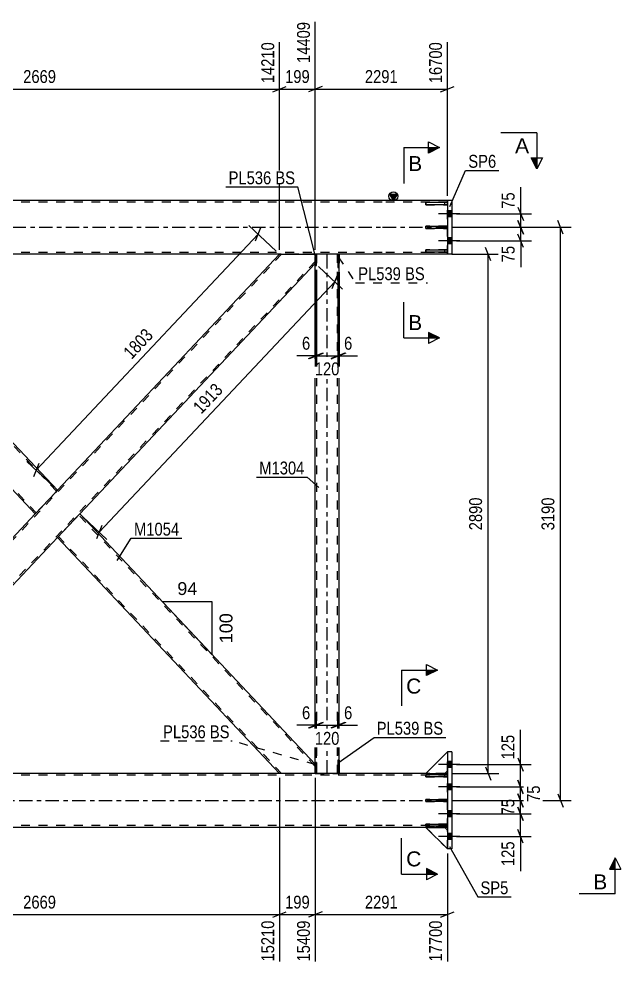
# Model space of a CAD drawing. Header units: millimetres. Extents: x 0 to 1189, y 0 to 841.
# Drawn here: x 626.2 to 760, y 441.2 to 655.5 of the extents above; entities that cross this region are included whole.
import ezdxf

# ---------------------------------------------------------------- set-up
doc = ezdxf.new("R2010")
doc.units = ezdxf.units.MM
doc.linetypes.add('DXK_LINE_DOT2', pattern=[3.9198, 1.9599, -1.9599])
doc.linetypes.add('DXK_LINE_DOT3', pattern=[5.9187, 2.979, -0.9799, 0.9799, -0.9799])
doc.styles.add('Arial', font='ARIAL.TTF', dxfattribs={"height": 0.2})
doc.styles.add('Arial Narrow', font='ARIALN.TTF', dxfattribs={"height": 0.2})

# ---------------------------------------------------------------- blocks, each defined once
blk = doc.blocks.new('Part-761548908-4851 - 4653')
at = {"color": 7, "linetype": 'DXK_LINE_DOT2'}
for p, q in [((721.4, 609.42), (716.6, 609.42)), ((716.6, 609.42), (716.6, 608.94)), ((716.6, 608.94), (721.4, 608.94)), ((720.8, 608.94), (720.8, 609.42)), ((721.4, 608.94), (721.4, 609.42))]:
    blk.add_line(p, q, dxfattribs=at)
blk = doc.blocks.new('Part-761548908-4697 - 4653')
at = {"color": 7, "linetype": 'DXK_LINE_DOT2'}
for p, q in [((697.06, 487.58), (697.06, 490.55)), ((697.3, 490.55), (697.06, 490.55)), ((697.3, 487.58), (697.3, 490.55)), ((697.3, 487.58), (697.06, 487.58))]:
    blk.add_line(p, q, dxfattribs=at)
blk = doc.blocks.new('Part-761548908-4857 - 4653')
at = {"color": 2, "linetype": 'Continuous'}
for p, q in [((721.4, 614.68), (716.6, 614.68)), ((716.6, 614.2), (716.6, 614.68)), ((721.4, 614.2), (716.6, 614.2)), ((721.4, 614.68), (721.4, 614.2))]:
    blk.add_line(p, q, dxfattribs=at)
at = {"color": 7, "linetype": 'DXK_LINE_DOT2'}
blk.add_line((720.8, 614.2), (720.8, 614.68), dxfattribs=at)
blk = doc.blocks.new('Bolt-761548908-4810 - 4653')
at = {"linetype": 'Continuous'}
for points in [[(721.4, 612.84), (721.4, 611.52), (722.4, 611.52), (722.4, 612.84)], [(721.4, 612.84), (721.4, 611.52), (722.4, 611.52), (722.4, 612.84)], [(721.4, 606.84), (721.4, 605.52), (722.4, 605.52), (722.4, 606.84)], [(721.4, 606.84), (721.4, 605.52), (722.4, 605.52), (722.4, 606.84)]]:
    blk.add_hatch(color=1, dxfattribs=at).paths.add_polyline_path(points)
at = {"color": 1, "linetype": 'Continuous'}
for p, q in [((724.16, 612.18), (719.4, 612.18)), ((724.16, 612.18), (719.4, 612.18)), ((722.4, 612.84), (721.4, 612.84)), ((722.4, 612.84), (721.4, 612.84)), ((722.4, 611.52), (721.4, 611.52)), ((722.4, 611.52), (721.4, 611.52)), ((722.4, 606.84), (721.4, 606.84)), ((722.4, 606.84), (721.4, 606.84)), ((724.16, 606.18), (719.4, 606.18)), ((724.16, 606.18), (719.4, 606.18)), ((722.4, 605.52), (721.4, 605.52)), ((722.4, 605.52), (721.4, 605.52))]:
    blk.add_line(p, q, dxfattribs=at)
blk = doc.blocks.new('Part-761548908-4682 - 4653')
at = {"color": 7, "linetype": 'DXK_LINE_DOT2'}
for p, q in [((692.02, 487.58), (692.02, 490.04)), ((692.26, 490.04), (692.02, 490.04)), ((692.26, 487.58), (692.26, 490.04)), ((692.26, 487.58), (692.02, 487.58))]:
    blk.add_line(p, q, dxfattribs=at)
blk = doc.blocks.new('Part-761548908-4702 - 4653')
at = {"color": 2, "linetype": 'Continuous'}
for p, q in [((692.26, 490.04), (692.02, 490.04)), ((692.02, 490.04), (692.02, 487.58)), ((692.26, 490.04), (692.26, 487.58)), ((692.26, 487.58), (692.02, 487.58))]:
    blk.add_line(p, q, dxfattribs=at)
blk = doc.blocks.new('Part-761548908-4707 - 4653')
at = {"color": 2, "linetype": 'Continuous'}
for p, q in [((697.3, 490.55), (697.06, 490.55)), ((697.06, 490.55), (697.06, 487.58)), ((697.3, 490.55), (697.3, 487.58)), ((697.3, 487.58), (697.06, 487.58))]:
    blk.add_line(p, q, dxfattribs=at)
blk = doc.blocks.new('Part-761548908-4845 - 4653')
at = {"color": 7, "linetype": 'DXK_LINE_DOT2'}
for p, q in [((721.4, 604.16), (716.6, 604.16)), ((716.6, 604.16), (716.6, 603.68)), ((716.6, 603.68), (721.4, 603.68)), ((720.8, 603.68), (720.8, 604.16)), ((721.4, 603.68), (721.4, 604.16))]:
    blk.add_line(p, q, dxfattribs=at)
blk = doc.blocks.new('Part-761548908-4722 - 4653')
at = {"color": 7, "linetype": 'DXK_LINE_DOT2'}
for p, q in [((697.06, 603.18), (697.3, 603.18)), ((697.06, 603.18), (697.06, 600.2)), ((697.3, 603.18), (697.3, 600.2)), ((697.06, 600.2), (697.3, 600.2))]:
    blk.add_line(p, q, dxfattribs=at)
blk = doc.blocks.new('Part-761548908-4727 - 4653')
at = {"color": 7, "linetype": 'DXK_LINE_DOT2'}
for p, q in [((692.02, 603.18), (692.26, 603.18)), ((692.02, 603.18), (692.02, 600.71)), ((692.26, 603.18), (692.26, 600.71)), ((692.02, 600.71), (692.26, 600.71))]:
    blk.add_line(p, q, dxfattribs=at)
blk = doc.blocks.new('Part-761548908-4860 - 4653')
at = {"color": 2, "linetype": 'Continuous'}
for p, q in [((716.6, 609.42), (721.4, 609.42)), ((716.6, 608.94), (716.6, 609.42)), ((721.4, 608.94), (716.6, 608.94)), ((721.4, 609.42), (721.4, 608.94))]:
    blk.add_line(p, q, dxfattribs=at)
at = {"color": 7, "linetype": 'DXK_LINE_DOT2'}
blk.add_line((720.8, 608.94), (720.8, 609.42), dxfattribs=at)
blk = doc.blocks.new('Part-761548908-4732 - 4653')
at = {"color": 2, "linetype": 'Continuous'}
for p, q in [((697.3, 603.18), (697.06, 603.18)), ((697.06, 603.18), (697.06, 600.2)), ((697.3, 600.2), (697.3, 603.18)), ((697.06, 600.2), (697.3, 600.2))]:
    blk.add_line(p, q, dxfattribs=at)
blk = doc.blocks.new('Part-761548908-4737 - 4653')
at = {"color": 2, "linetype": 'Continuous'}
for p, q in [((692.26, 603.18), (692.02, 603.18)), ((692.02, 603.18), (692.02, 600.71)), ((692.26, 600.71), (692.26, 603.18)), ((692.02, 600.71), (692.26, 600.71))]:
    blk.add_line(p, q, dxfattribs=at)
blk = doc.blocks.new('Bolt-761548908-4811 - 4653')
at = {"linetype": 'Continuous'}
for points in [[(721.4, 490.24), (721.4, 488.92), (722.4, 488.92), (722.4, 490.24)], [(721.4, 490.24), (721.4, 488.92), (722.4, 488.92), (722.4, 490.24)], [(721.4, 490.24), (721.4, 488.92), (722.4, 488.92), (722.4, 490.24)], [(721.4, 485.24), (721.4, 483.92), (722.4, 483.92), (722.4, 485.24)], [(721.4, 485.24), (721.4, 483.92), (722.4, 483.92), (722.4, 485.24)], [(721.4, 479.24), (721.4, 477.92), (722.4, 477.92), (722.4, 479.24)], [(721.4, 479.24), (721.4, 477.92), (722.4, 477.92), (722.4, 479.24)], [(721.4, 474.24), (721.4, 472.92), (722.4, 472.92), (722.4, 474.24)], [(721.4, 474.24), (721.4, 472.92), (722.4, 472.92), (722.4, 474.24)], [(721.4, 474.24), (721.4, 472.92), (722.4, 472.92), (722.4, 474.24)]]:
    blk.add_hatch(color=1, dxfattribs=at).paths.add_polyline_path(points)
at = {"color": 1, "linetype": 'Continuous'}
for p, q in [((724.16, 489.58), (719.4, 489.58)), ((724.16, 489.58), (719.4, 489.58)), ((724.16, 489.58), (719.4, 489.58)), ((722.4, 490.24), (721.4, 490.24)), ((722.4, 490.24), (721.4, 490.24)), ((722.4, 490.24), (721.4, 490.24)), ((722.4, 488.92), (721.4, 488.92)), ((722.4, 488.92), (721.4, 488.92)), ((722.4, 488.92), (721.4, 488.92)), ((724.16, 484.58), (719.4, 484.58)), ((724.16, 484.58), (719.4, 484.58)), ((722.4, 485.24), (721.4, 485.24)), ((722.4, 485.24), (721.4, 485.24)), ((722.4, 483.92), (721.4, 483.92)), ((722.4, 483.92), (721.4, 483.92)), ((724.16, 478.58), (719.4, 478.58)), ((724.16, 478.58), (719.4, 478.58)), ((722.4, 479.24), (721.4, 479.24)), ((722.4, 479.24), (721.4, 479.24)), ((722.4, 477.92), (721.4, 477.92)), ((722.4, 477.92), (721.4, 477.92)), ((724.16, 473.58), (719.4, 473.58)), ((724.16, 473.58), (719.4, 473.58)), ((724.16, 473.58), (719.4, 473.58)), ((722.4, 474.24), (721.4, 474.24)), ((722.4, 474.24), (721.4, 474.24)), ((722.4, 474.24), (721.4, 474.24)), ((722.4, 472.92), (721.4, 472.92)), ((722.4, 472.92), (721.4, 472.92)), ((722.4, 472.92), (721.4, 472.92))]:
    blk.add_line(p, q, dxfattribs=at)
blk = doc.blocks.new('Part-761548908-4816 - 4653')
at = {"linetype": 'Continuous'}
blk.add_hatch(color=2, dxfattribs=at).paths.add_polyline_path([(709.4, 615.18), (708.6, 616.58), (710.2, 616.58)])
at = {"color": 2, "linetype": 'Continuous'}
for p, q in [((706.9, 615.18), (581.17, 615.18)), ((721.4, 615.18), (707, 615.18)), ((709.4, 615.18), (708.6, 616.58)), ((708.6, 616.58), (710.2, 616.58)), ((710.2, 616.58), (709.4, 615.18)), ((684.14, 603.18), (585.18, 603.18)), ((697.06, 603.18), (692.26, 603.18)), ((706.9, 603.18), (697.3, 603.18)), ((721.4, 603.18), (707, 603.18))]:
    blk.add_line(p, q, dxfattribs=at)
at = {"color": 7, "linetype": 'DXK_LINE_DOT2'}
for p, q in [((721.4, 603.18), (721.4, 615.18)), ((706.9, 614.78), (115.66, 614.78)), ((721.4, 614.78), (707, 614.78)), ((706.9, 603.58), (115.66, 603.58)), ((706.9, 603.18), (577.06, 603.18)), ((692.26, 603.18), (684.14, 603.18)), ((697.3, 603.18), (697.06, 603.18)), ((721.4, 603.58), (707, 603.58)), ((721.4, 603.18), (707, 603.18))]:
    blk.add_line(p, q, dxfattribs=at)
at = {"color": 7, "linetype": 'DXK_LINE_DOT3'}
for p, q in [((115.66, 609.18), (706.9, 609.18)), ((707, 609.18), (721.4, 609.18))]:
    blk.add_line(p, q, dxfattribs=at)
at = {"color": 2, "linetype": 'Continuous'}
blk.add_circle((709.4, 616.08), 1, dxfattribs=at)
blk = doc.blocks.new('Part-761548908-4821 - 4653')
at = {"color": 7, "linetype": 'DXK_LINE_DOT2'}
for p, q in [((706.9, 487.18), (75.66, 487.18)), ((706.9, 487.58), (88.16, 487.58)), ((692.26, 487.58), (684.14, 487.58)), ((697.3, 487.58), (697.06, 487.58)), ((721.4, 487.58), (707, 487.58)), ((721.4, 487.18), (707, 487.18)), ((720.8, 487.58), (716.6, 487.58)), ((721.4, 475.58), (721.4, 487.58)), ((706.9, 475.98), (75.66, 475.98)), ((721.4, 475.98), (707, 475.98)), ((720.8, 475.58), (716.6, 475.58))]:
    blk.add_line(p, q, dxfattribs=at)
at = {"color": 2, "linetype": 'Continuous'}
for p, q in [((684.14, 487.58), (585.18, 487.58)), ((697.06, 487.58), (692.26, 487.58)), ((706.9, 487.58), (697.3, 487.58)), ((716.6, 487.58), (707, 487.58)), ((721.4, 487.58), (720.8, 487.58)), ((706.9, 475.58), (80.46, 475.58)), ((716.6, 475.58), (707, 475.58)), ((721.4, 475.58), (720.8, 475.58))]:
    blk.add_line(p, q, dxfattribs=at)
at = {"color": 7, "linetype": 'DXK_LINE_DOT3'}
for p, q in [((75.66, 481.58), (706.9, 481.58)), ((707, 481.58), (721.4, 481.58))]:
    blk.add_line(p, q, dxfattribs=at)
blk = doc.blocks.new('Part-761548908-4848 - 4653')
at = {"color": 7, "linetype": 'DXK_LINE_DOT2'}
for p, q in [((721.4, 614.68), (716.6, 614.68)), ((716.6, 614.68), (716.6, 614.2)), ((716.6, 614.2), (721.4, 614.2)), ((720.8, 614.2), (720.8, 614.68)), ((721.4, 614.2), (721.4, 614.68))]:
    blk.add_line(p, q, dxfattribs=at)
blk = doc.blocks.new('Part-761548908-4854 - 4653')
at = {"color": 2, "linetype": 'Continuous'}
for p, q in [((716.6, 604.16), (721.4, 604.16)), ((716.6, 603.68), (716.6, 604.16)), ((721.4, 603.68), (716.6, 603.68)), ((721.4, 604.16), (721.4, 603.68))]:
    blk.add_line(p, q, dxfattribs=at)
at = {"color": 7, "linetype": 'DXK_LINE_DOT2'}
blk.add_line((720.8, 603.68), (720.8, 604.16), dxfattribs=at)
blk = doc.blocks.new('Part-761548908-4909 - 4653')
at = {"color": 2, "linetype": 'Continuous'}
for p, q in [((722.4, 615.18), (721.4, 615.18)), ((721.4, 615.18), (721.4, 603.18)), ((722.4, 615.18), (722.4, 603.18)), ((722.4, 603.18), (721.4, 603.18))]:
    blk.add_line(p, q, dxfattribs=at)
blk = doc.blocks.new('Part-761548908-4914 - 4653')
at = {"color": 2, "linetype": 'Continuous'}
for p, q in [((722.4, 492.38), (721.4, 492.38)), ((721.4, 492.38), (721.4, 470.78)), ((722.4, 492.38), (722.4, 470.78)), ((722.4, 470.78), (721.4, 470.78))]:
    blk.add_line(p, q, dxfattribs=at)
blk = doc.blocks.new('Part-761548908-4929 - 4653')
at = {"color": 2, "linetype": 'Continuous'}
for p, q in [((634.66, 540.12), (639.6, 545.38)), ((692.02, 489.64), (639.6, 545.38)), ((684.07, 487.58), (634.66, 540.12)), ((692.02, 487.58), (684.14, 487.58))]:
    blk.add_line(p, q, dxfattribs=at)
at = {"color": 7, "linetype": 'DXK_LINE_DOT2'}
for p, q in [((692.02, 489.17), (639.38, 545.14)), ((634.88, 540.35), (634.89, 540.37)), ((684.51, 487.58), (634.88, 540.35)), ((692.02, 487.58), (692.02, 489.64)), ((684.14, 487.58), (684.07, 487.58))]:
    blk.add_line(p, q, dxfattribs=at)
blk = doc.blocks.new('Part-761548908-5009 - 4653')
at = {"color": 7, "linetype": 'DXK_LINE_DOT2'}
for p, q in [((697.3, 603.18), (692.02, 603.18)), ((692.02, 600.71), (692.02, 603.18)), ((692.34, 487.58), (692.34, 603.18)), ((696.98, 487.58), (696.98, 603.18)), ((697.3, 600.2), (697.3, 603.18)), ((692.02, 487.58), (692.02, 490.04)), ((697.3, 487.58), (697.3, 490.55)), ((692.02, 487.58), (697.3, 487.58))]:
    blk.add_line(p, q, dxfattribs=at)
at = {"color": 7, "linetype": 'DXK_LINE_DOT3'}
blk.add_line((694.66, 487.58), (694.66, 603.18), dxfattribs=at)
at = {"color": 2, "linetype": 'Continuous'}
for p, q in [((692.02, 490.04), (692.02, 600.71)), ((697.3, 490.55), (697.3, 600.2))]:
    blk.add_line(p, q, dxfattribs=at)
blk = doc.blocks.new('Part-761548908-29494 - 4653')
at = {"color": 2, "linetype": 'Continuous'}
for p, q in [((716.6, 487.32), (721.4, 487.32)), ((716.6, 486.84), (716.6, 487.32)), ((721.4, 486.84), (716.6, 486.84)), ((721.4, 487.32), (721.4, 486.84))]:
    blk.add_line(p, q, dxfattribs=at)
at = {"color": 7, "linetype": 'DXK_LINE_DOT2'}
blk.add_line((720.8, 486.84), (720.8, 487.32), dxfattribs=at)
blk = doc.blocks.new('Part-761548908-5034 - 4653')
at = {"color": 7, "linetype": 'DXK_LINE_DOT2'}
for p, q in [((684.51, 603.18), (577.3, 489.17)), ((684.14, 603.18), (684.07, 603.18)), ((692.02, 603.18), (692.02, 601.11)), ((692.02, 601.58), (584.8, 487.58)), ((634.66, 550.63), (629.71, 545.38)), ((639.6, 545.38), (634.66, 540.12)), ((577.3, 487.58), (577.3, 489.64)), ((581.17, 487.58), (577.3, 487.58)), ((584.98, 487.58), (584.36, 487.58)), ((585.24, 487.58), (585.18, 487.58))]:
    blk.add_line(p, q, dxfattribs=at)
at = {"color": 2, "linetype": 'Continuous'}
for p, q in [((684.07, 603.18), (634.66, 550.63)), ((684.14, 603.18), (692.02, 603.18)), ((692.02, 601.11), (639.6, 545.38)), ((629.71, 545.38), (577.3, 489.64)), ((634.66, 540.12), (585.24, 487.58)), ((584.36, 487.58), (581.17, 487.58)), ((585.17, 487.58), (584.36, 487.58)), ((585.18, 487.58), (585.17, 487.58))]:
    blk.add_line(p, q, dxfattribs=at)
blk = doc.blocks.new('Part-761548908-5039 - 4653')
at = {"color": 2, "linetype": 'Continuous'}
for p, q in [((577.3, 602.05), (577.3, 603.18)), ((577.3, 603.18), (585.18, 603.18)), ((634.66, 550.63), (585.24, 603.18)), ((577.3, 601.11), (629.71, 545.38)), ((634.22, 550.16), (629.71, 545.38)), ((634.22, 550.16), (634.66, 550.63))]:
    blk.add_line(p, q, dxfattribs=at)
at = {"color": 7, "linetype": 'DXK_LINE_DOT2'}
for p, q in [((585.24, 603.18), (584.36, 603.18)), ((634.44, 550.4), (584.8, 603.18)), ((577.3, 602.05), (577.3, 601.11)), ((577.3, 601.11), (577.3, 601.69)), ((629.93, 545.61), (577.3, 601.58)), ((634.62, 550.59), (634.22, 550.16)), ((629.93, 545.61), (629.95, 545.63))]:
    blk.add_line(p, q, dxfattribs=at)
blk = doc.blocks.new('Part-761548908-29493 - 4653')
at = {"color": 2, "linetype": 'Continuous'}
for p, q in [((716.6, 481.82), (721.4, 481.82)), ((716.6, 481.34), (716.6, 481.82)), ((721.4, 481.34), (716.6, 481.34)), ((721.4, 481.82), (721.4, 481.34))]:
    blk.add_line(p, q, dxfattribs=at)
at = {"color": 7, "linetype": 'DXK_LINE_DOT2'}
blk.add_line((720.8, 481.34), (720.8, 481.82), dxfattribs=at)
blk = doc.blocks.new('Part-761548908-29495 - 4653')
at = {"color": 2, "linetype": 'Continuous'}
for p, q in [((716.6, 476.32), (721.4, 476.32)), ((716.6, 475.84), (716.6, 476.32)), ((721.4, 475.84), (716.6, 475.84)), ((721.4, 476.32), (721.4, 475.84))]:
    blk.add_line(p, q, dxfattribs=at)
at = {"color": 7, "linetype": 'DXK_LINE_DOT2'}
blk.add_line((720.8, 475.84), (720.8, 476.32), dxfattribs=at)
blk = doc.blocks.new('Part-761548908-29496 - 4653')
at = {"color": 7, "linetype": 'DXK_LINE_DOT2'}
for p, q in [((721.4, 481.82), (716.6, 481.82)), ((716.6, 481.82), (716.6, 481.34)), ((716.6, 481.34), (721.4, 481.34)), ((720.8, 481.34), (720.8, 481.82)), ((721.4, 481.34), (721.4, 481.82))]:
    blk.add_line(p, q, dxfattribs=at)
blk = doc.blocks.new('Part-761548908-29497 - 4653')
at = {"color": 7, "linetype": 'DXK_LINE_DOT2'}
for p, q in [((721.4, 487.32), (716.6, 487.32)), ((716.6, 487.32), (716.6, 486.84)), ((716.6, 486.84), (721.4, 486.84)), ((720.8, 486.84), (720.8, 487.32)), ((721.4, 486.84), (721.4, 487.32))]:
    blk.add_line(p, q, dxfattribs=at)
blk = doc.blocks.new('Part-761548908-29498 - 4653')
at = {"color": 7, "linetype": 'DXK_LINE_DOT2'}
for p, q in [((721.4, 476.32), (716.6, 476.32)), ((716.6, 476.32), (716.6, 475.84)), ((716.6, 475.84), (721.4, 475.84)), ((720.8, 475.84), (720.8, 476.32)), ((721.4, 475.84), (721.4, 476.32))]:
    blk.add_line(p, q, dxfattribs=at)
blk = doc.blocks.new('Part-761548908-29499 - 4653')
at = {"color": 7, "linetype": 'DXK_LINE_DOT2'}
for p, q in [((716.6, 475.58), (720.8, 475.58)), ((721.4, 470.78), (716.6, 475.58)), ((720.8, 475.58), (721.4, 474.98)), ((721.4, 474.98), (721.4, 470.78))]:
    blk.add_line(p, q, dxfattribs=at)
blk = doc.blocks.new('Part-761548908-29500 - 4653')
at = {"color": 2, "linetype": 'Continuous'}
for p, q in [((716.6, 475.58), (720.8, 475.58)), ((721.4, 470.78), (716.6, 475.58)), ((720.8, 475.58), (721.4, 474.98))]:
    blk.add_line(p, q, dxfattribs=at)
at = {"color": 7, "linetype": 'DXK_LINE_DOT2'}
blk.add_line((721.4, 470.78), (721.4, 474.98), dxfattribs=at)
blk = doc.blocks.new('Part-761548908-29501 - 4653')
at = {"color": 7, "linetype": 'DXK_LINE_DOT2'}
for p, q in [((721.4, 492.38), (716.6, 487.58)), ((721.4, 488.18), (721.4, 492.38)), ((716.6, 487.58), (720.8, 487.58)), ((720.8, 487.58), (721.4, 488.18))]:
    blk.add_line(p, q, dxfattribs=at)
blk = doc.blocks.new('Part-761548908-29502 - 4653')
at = {"color": 2, "linetype": 'Continuous'}
for p, q in [((721.4, 492.38), (716.6, 487.58)), ((716.6, 487.58), (720.8, 487.58)), ((720.8, 487.58), (721.4, 488.18))]:
    blk.add_line(p, q, dxfattribs=at)
at = {"color": 7, "linetype": 'DXK_LINE_DOT2'}
blk.add_line((721.4, 488.18), (721.4, 492.38), dxfattribs=at)
blk = doc.blocks.new('StraightDimension-761548908-16581 - 4653')
at = {"color": 7, "linetype": 'Continuous'}
for p, q in [((737.05, 483.08), (738.25, 480.08)), ((722.4, 481.58), (740.05, 481.58)), ((738.25, 477.08), (737.05, 480.08)), ((737.65, 478.58), (737.65, 481.58)), ((723.4, 478.58), (740.05, 478.58))]:
    blk.add_line(p, q, dxfattribs=at)
at = {"color": 0}
blk.add_wipeout([(736.9, 482.5), (732.7, 482.5), (732.7, 477.65), (736.9, 477.65)], dxfattribs=at)
at = {"color": 3, "style": 'Arial Narrow'}
blk.add_text('75', height=2.863, rotation=90.0002, dxfattribs=at).set_placement((736.3, 478.25))
blk = doc.blocks.new('StraightDimension-761548908-22950 - 4653')
at = {"color": 7, "linetype": 'Continuous'}
for p, q in [((692.02, 491.04), (692.02, 501.17)), ((692.26, 491.04), (692.26, 501.17)), ((690.52, 497.72), (693.52, 498.92)), ((693.76, 498.92), (690.76, 497.72)), ((692.02, 498.32), (692.26, 498.32))]:
    blk.add_line(p, q, dxfattribs=at)
at = {"color": 0}
blk.add_wipeout([(691.49, 499.07), (691.49, 503.27), (688.46, 503.27), (688.46, 499.07)], dxfattribs=at)
at = {"color": 7, "linetype": 'Continuous'}
blk.add_line((692.02, 498.32), (687.94, 498.32), dxfattribs=at)
blk.add_line((692.02, 498.32), (687.94, 498.32), dxfattribs=at)
at = {"color": 3, "style": 'Arial Narrow'}
blk.add_text('6', height=2.86, dxfattribs=at).set_placement((689.06, 499.67))
blk = doc.blocks.new('StraightDimension-761548908-16979 - 4653')
at = {"color": 7, "linetype": 'Continuous'}
for p, q in [((731.06, 601.68), (729.86, 604.68)), ((722.4, 603.18), (732.86, 603.18)), ((730.46, 487.58), (730.46, 603.18)), ((729.86, 489.08), (731.06, 486.08)), ((722.4, 487.58), (732.86, 487.58))]:
    blk.add_line(p, q, dxfattribs=at)
at = {"color": 0}
blk.add_wipeout([(729.71, 549.63), (725.51, 549.63), (725.51, 541.12), (729.71, 541.12)], dxfattribs=at)
at = {"color": 3, "style": 'Arial Narrow'}
blk.add_text('2890', height=2.863, rotation=90.0002, dxfattribs=at).set_placement((729.11, 541.72))
blk = doc.blocks.new('StraightDimension-761548908-16582 - 4653')
at = {"color": 7, "linetype": 'Continuous'}
for p, q in [((737.05, 480.08), (738.25, 477.08)), ((723.4, 478.58), (740.05, 478.58)), ((737.65, 473.58), (737.65, 478.58)), ((723.4, 473.58), (740.05, 473.58)), ((738.25, 472.08), (737.05, 475.08))]:
    blk.add_line(p, q, dxfattribs=at)
at = {"color": 0}
blk.add_wipeout([(736.9, 473.05), (732.7, 473.05), (732.7, 466.37), (736.9, 466.37)], dxfattribs=at)
at = {"color": 7, "linetype": 'Continuous'}
blk.add_line((737.65, 473.58), (737.65, 465.84), dxfattribs=at)
blk.add_line((737.65, 473.58), (737.65, 465.84), dxfattribs=at)
at = {"color": 3, "style": 'Arial Narrow'}
blk.add_text('125', height=2.863, rotation=90.0002, dxfattribs=at).set_placement((736.3, 466.97))
blk = doc.blocks.new('StraightDimension-761548908-5599 - 4653')
at = {"color": 7, "linetype": 'Continuous'}
for p, q in [((692.75, 600.43), (698.09, 595.4)), ((695.75, 595.54), (696.93, 598.55)), ((643.92, 541.31), (696.34, 597.05)), ((640.33, 544.69), (645.67, 539.66)), ((644.51, 542.81), (643.33, 539.81))]:
    blk.add_line(p, q, dxfattribs=at)
at = {"color": 0}
blk.add_wipeout([(672.5, 572.79), (669.44, 575.67), (663.61, 569.47), (666.67, 566.59)], dxfattribs=at)
at = {"color": 3, "style": 'Arial Narrow'}
blk.add_text('1913', height=2.863, rotation=46.7591, dxfattribs=at).set_placement((666.64, 567.44))
blk = doc.blocks.new('StraightDimension-761548908-22599 - 4653')
at = {"color": 7, "linetype": 'Continuous'}
for p, q in [((692.02, 486.58), (692.02, 445.71)), ((721.4, 469.78), (721.4, 445.71)), ((693.52, 456.76), (690.52, 455.56)), ((719.9, 455.56), (722.9, 456.76)), ((692.02, 456.16), (721.4, 456.16))]:
    blk.add_line(p, q, dxfattribs=at)
at = {"color": 0}
blk.add_wipeout([(710.96, 456.91), (710.96, 461.11), (702.45, 461.11), (702.45, 456.91)], dxfattribs=at)
at = {"color": 0, "linetype": 'Continuous'}
blk.add_wipeout([(720.8, 455.46), (716.6, 455.46), (716.6, 445.11), (720.8, 445.11)], dxfattribs=at)
at = {"color": 3, "style": 'Arial Narrow'}
blk.add_text('2291', height=2.863, dxfattribs=at).set_placement((703.05, 457.51))
at = {"color": 3, "linetype": 'Continuous', "style": 'Arial Narrow'}
blk.add_text('17700', height=2.863, rotation=90.0002, dxfattribs=at).set_placement((720.2, 445.71))
blk = doc.blocks.new('AngleDimension-761548908-5548 - 4653')
at = {"color": 7, "linetype": 'Continuous'}
for p, q in [((663.68, 519.77), (658, 525.81)), ((669.09, 525.81), (658, 525.81)), ((669.09, 514.01), (658, 525.81)), ((669.09, 514.01), (669.09, 525.81))]:
    blk.add_line(p, q, dxfattribs=at)
at = {"color": 0}
for points in [[(666.37, 526.71), (666.37, 530.91), (660.72, 530.91), (660.72, 526.71)], [(674.19, 523.85), (669.99, 523.85), (669.99, 515.98), (674.19, 515.98)]]:
    blk.add_wipeout(points, dxfattribs=at)
at = {"color": 3, "style": 'Arial'}
blk.add_text('94', height=2.865, dxfattribs=at).set_placement((661.32, 527.31))
blk.add_text('100', height=2.865, rotation=90.0002, dxfattribs=at).set_placement((673.59, 516.58))
blk = doc.blocks.new('StraightDimension-761548908-5578 - 4653')
at = {"color": 7, "linetype": 'Continuous'}
for p, q in [((683.34, 603.86), (677.25, 609.59)), ((678.73, 606.14), (679.91, 609.14)), ((629.91, 555.1), (679.32, 607.64)), ((633.93, 551.32), (627.83, 557.05)), ((630.5, 556.6), (629.32, 553.59))]:
    blk.add_line(p, q, dxfattribs=at)
at = {"color": 0}
blk.add_wipeout([(656.99, 584.98), (653.93, 587.86), (648.09, 581.66), (651.15, 578.78)], dxfattribs=at)
at = {"color": 3, "style": 'Arial Narrow'}
blk.add_text('1803', height=2.863, rotation=46.7591, dxfattribs=at).set_placement((651.13, 579.63))
blk = doc.blocks.new('StraightDimension-761548908-5730 - 4653')
at = {"color": 7, "linetype": 'Continuous'}
for p, q in [((723.4, 609.18), (748.95, 609.18)), ((747.15, 607.68), (745.95, 610.68)), ((746.55, 481.58), (746.55, 609.18)), ((745.95, 483.08), (747.15, 480.08)), ((723.4, 481.58), (748.95, 481.58))]:
    blk.add_line(p, q, dxfattribs=at)
at = {"color": 0}
blk.add_wipeout([(745.8, 549.63), (741.6, 549.63), (741.6, 541.12), (745.8, 541.12)], dxfattribs=at)
at = {"color": 3, "style": 'Arial Narrow'}
blk.add_text('3190', height=2.863, rotation=90.0002, dxfattribs=at).set_placement((745.2, 541.72))
blk = doc.blocks.new('StraightDimension-761548908-16552 - 4653')
at = {"color": 7, "linetype": 'Continuous'}
for p, q in [((737.11, 613.68), (738.31, 610.68)), ((723.4, 612.18), (740.11, 612.18)), ((737.71, 609.18), (737.71, 612.18)), ((722.4, 609.18), (740.11, 609.18)), ((738.31, 607.68), (737.11, 610.68))]:
    blk.add_line(p, q, dxfattribs=at)
at = {"color": 0}
blk.add_wipeout([(736.96, 617.56), (732.76, 617.56), (732.76, 612.7), (736.96, 612.7)], dxfattribs=at)
at = {"color": 7, "linetype": 'Continuous'}
blk.add_line((737.71, 612.18), (737.71, 618.08), dxfattribs=at)
blk.add_line((737.71, 612.18), (737.71, 618.08), dxfattribs=at)
at = {"color": 3, "style": 'Arial Narrow'}
blk.add_text('75', height=2.863, rotation=90.0002, dxfattribs=at).set_placement((736.36, 613.3))
blk = doc.blocks.new('StraightDimension-761548908-16553 - 4653')
at = {"color": 7, "linetype": 'Continuous'}
for p, q in [((722.4, 609.18), (740.11, 609.18)), ((737.11, 610.68), (738.31, 607.68)), ((737.71, 606.18), (737.71, 609.18)), ((738.31, 604.68), (737.11, 607.68)), ((723.4, 606.18), (740.11, 606.18))]:
    blk.add_line(p, q, dxfattribs=at)
at = {"color": 0}
blk.add_wipeout([(736.96, 605.65), (732.76, 605.65), (732.76, 600.79), (736.96, 600.79)], dxfattribs=at)
at = {"color": 7, "linetype": 'Continuous'}
blk.add_line((737.71, 606.18), (737.71, 600.27), dxfattribs=at)
blk.add_line((737.71, 606.18), (737.71, 600.27), dxfattribs=at)
at = {"color": 3, "style": 'Arial Narrow'}
blk.add_text('75', height=2.863, rotation=90.0002, dxfattribs=at).set_placement((736.36, 601.39))
blk = doc.blocks.new('StraightDimension-761548908-16579 - 4653')
at = {"color": 7, "linetype": 'Continuous'}
for p, q in [((737.05, 491.08), (738.25, 488.08)), ((723.4, 489.58), (740.05, 489.58)), ((737.65, 484.58), (737.65, 489.58)), ((723.4, 484.58), (740.05, 484.58)), ((738.25, 483.08), (737.05, 486.08))]:
    blk.add_line(p, q, dxfattribs=at)
at = {"color": 0}
blk.add_wipeout([(736.9, 496.79), (732.7, 496.79), (732.7, 490.1), (736.9, 490.1)], dxfattribs=at)
at = {"color": 7, "linetype": 'Continuous'}
blk.add_line((737.65, 489.58), (737.65, 497.31), dxfattribs=at)
blk.add_line((737.65, 489.58), (737.65, 497.31), dxfattribs=at)
at = {"color": 3, "style": 'Arial Narrow'}
blk.add_text('125', height=2.863, rotation=90.0002, dxfattribs=at).set_placement((736.3, 490.7))
blk = doc.blocks.new('StraightDimension-761548908-16580 - 4653')
at = {"color": 7, "linetype": 'Continuous'}
for p, q in [((723.4, 484.58), (740.5, 484.58)), ((737.05, 486.08), (738.25, 483.08)), ((737.65, 481.58), (737.65, 484.58)), ((738.25, 480.08), (737.05, 483.08)), ((722.4, 481.58), (740.5, 481.58))]:
    blk.add_line(p, q, dxfattribs=at)
at = {"color": 0}
blk.add_wipeout([(742.6, 485.5), (738.4, 485.5), (738.4, 480.65), (742.6, 480.65)], dxfattribs=at)
at = {"color": 3, "style": 'Arial Narrow'}
blk.add_text('75', height=2.863, rotation=90.0002, dxfattribs=at).set_placement((742, 481.25))
blk = doc.blocks.new('StraightDimension-761548908-22999 - 4653')
at = {"color": 7, "linetype": 'Continuous'}
for p, q in [((692.26, 599.71), (692.26, 577.73)), ((697.06, 599.2), (697.06, 577.73)), ((690.76, 579.98), (693.76, 581.18)), ((698.56, 581.18), (695.56, 579.98)), ((692.26, 580.58), (697.06, 580.58))]:
    blk.add_line(p, q, dxfattribs=at)
at = {"color": 0}
blk.add_wipeout([(698, 575.63), (698, 579.83), (691.31, 579.83), (691.31, 575.63)], dxfattribs=at)
at = {"color": 3, "style": 'Arial Narrow'}
blk.add_text('120', height=2.863, dxfattribs=at).set_placement((691.91, 576.23))
blk = doc.blocks.new('StraightDimension-761548908-22600 - 4653')
at = {"color": 7, "linetype": 'Continuous'}
for p, q in [((684.07, 486.58), (684.07, 445.71)), ((692.02, 486.58), (692.02, 445.71)), ((682.57, 455.56), (685.57, 456.76)), ((693.52, 456.76), (690.52, 455.56)), ((684.07, 456.16), (692.02, 456.16))]:
    blk.add_line(p, q, dxfattribs=at)
at = {"color": 0}
blk.add_wipeout([(691.39, 456.91), (691.39, 461.11), (684.7, 461.11), (684.7, 456.91)], dxfattribs=at)
at = {"color": 0, "linetype": 'Continuous'}
blk.add_wipeout([(691.42, 455.46), (687.22, 455.46), (687.22, 445.11), (691.42, 445.11)], dxfattribs=at)
at = {"color": 3, "style": 'Arial Narrow'}
blk.add_text('199', height=2.863, dxfattribs=at).set_placement((685.3, 457.51))
at = {"color": 3, "linetype": 'Continuous', "style": 'Arial Narrow'}
blk.add_text('15409', height=2.863, rotation=90.0002, dxfattribs=at).set_placement((690.82, 445.71))
blk = doc.blocks.new('StraightDimension-761548908-22601 - 4653')
at = {"color": 7, "linetype": 'Continuous'}
for p, q in [((577.3, 488.64), (577.3, 441.21)), ((684.07, 486.58), (684.07, 445.71)), ((578.8, 456.76), (575.8, 455.56)), ((682.57, 455.56), (685.57, 456.76)), ((577.3, 456.16), (684.07, 456.16))]:
    blk.add_line(p, q, dxfattribs=at)
at = {"color": 0}
blk.add_wipeout([(634.94, 456.91), (634.94, 461.11), (626.43, 461.11), (626.43, 456.91)], dxfattribs=at)
at = {"color": 0, "linetype": 'Continuous'}
blk.add_wipeout([(683.47, 455.46), (679.27, 455.46), (679.27, 445.11), (683.47, 445.11)], dxfattribs=at)
at = {"color": 3, "style": 'Arial Narrow'}
blk.add_text('2669', height=2.863, dxfattribs=at).set_placement((627.03, 457.51))
at = {"color": 3, "linetype": 'Continuous', "style": 'Arial Narrow'}
blk.add_text('15210', height=2.863, rotation=90.0002, dxfattribs=at).set_placement((682.87, 445.71))
blk = doc.blocks.new('StraightDimension-761548908-22948 - 4653')
at = {"color": 7, "linetype": 'Continuous'}
for p, q in [((697.06, 491.55), (697.06, 501.17)), ((697.3, 491.55), (697.3, 501.17)), ((695.56, 497.72), (698.56, 498.92)), ((698.8, 498.92), (695.8, 497.72)), ((697.06, 498.32), (697.3, 498.32))]:
    blk.add_line(p, q, dxfattribs=at)
at = {"color": 0}
blk.add_wipeout([(700.85, 499.07), (700.85, 503.27), (697.82, 503.27), (697.82, 499.07)], dxfattribs=at)
at = {"color": 7, "linetype": 'Continuous'}
blk.add_line((697.3, 498.32), (701.37, 498.32), dxfattribs=at)
blk.add_line((697.3, 498.32), (701.37, 498.32), dxfattribs=at)
at = {"color": 3, "style": 'Arial Narrow'}
blk.add_text('6', height=2.86, dxfattribs=at).set_placement((698.42, 499.67))
blk = doc.blocks.new('StraightDimension-761548908-22949 - 4653')
at = {"color": 7, "linetype": 'Continuous'}
for p, q in [((692.26, 491.04), (692.26, 500.72)), ((697.06, 491.55), (697.06, 500.72)), ((690.76, 497.72), (693.76, 498.92)), ((692.26, 498.32), (697.06, 498.32)), ((698.56, 498.92), (695.56, 497.72))]:
    blk.add_line(p, q, dxfattribs=at)
at = {"color": 0}
blk.add_wipeout([(698, 493.37), (698, 497.57), (691.31, 497.57), (691.31, 493.37)], dxfattribs=at)
at = {"color": 3, "style": 'Arial Narrow'}
blk.add_text('120', height=2.863, dxfattribs=at).set_placement((691.91, 493.97))
blk = doc.blocks.new('StraightDimension-761548908-22998 - 4653')
at = {"color": 7, "linetype": 'Continuous'}
for p, q in [((697.06, 599.2), (697.06, 578.18)), ((697.3, 599.2), (697.3, 578.18)), ((695.56, 579.98), (698.56, 581.18)), ((698.8, 581.18), (695.8, 579.98)), ((697.06, 580.58), (697.3, 580.58))]:
    blk.add_line(p, q, dxfattribs=at)
at = {"color": 0}
blk.add_wipeout([(700.85, 581.33), (700.85, 585.53), (697.82, 585.53), (697.82, 581.33)], dxfattribs=at)
at = {"color": 7, "linetype": 'Continuous'}
blk.add_line((697.3, 580.58), (701.37, 580.58), dxfattribs=at)
blk.add_line((697.3, 580.58), (701.37, 580.58), dxfattribs=at)
at = {"color": 3, "style": 'Arial Narrow'}
blk.add_text('6', height=2.86, dxfattribs=at).set_placement((698.42, 581.93))
blk = doc.blocks.new('StraightDimension-761548908-23000 - 4653')
at = {"color": 7, "linetype": 'Continuous'}
for p, q in [((692.02, 599.71), (692.02, 578.18)), ((692.26, 599.71), (692.26, 578.18)), ((690.52, 579.98), (693.52, 581.18)), ((693.76, 581.18), (690.76, 579.98)), ((692.02, 580.58), (692.26, 580.58))]:
    blk.add_line(p, q, dxfattribs=at)
at = {"color": 0}
blk.add_wipeout([(691.49, 581.33), (691.49, 585.53), (688.46, 585.53), (688.46, 581.33)], dxfattribs=at)
at = {"color": 7, "linetype": 'Continuous'}
blk.add_line((692.02, 580.58), (687.94, 580.58), dxfattribs=at)
blk.add_line((692.02, 580.58), (687.94, 580.58), dxfattribs=at)
at = {"color": 3, "style": 'Arial Narrow'}
blk.add_text('6', height=2.86, dxfattribs=at).set_placement((689.06, 581.93))
blk = doc.blocks.new('StraightDimension-761548908-27734 - 4653')
at = {"color": 7, "linetype": 'Continuous'}
for p, q in [((692.02, 604.18), (692.02, 654.9)), ((721.4, 616.18), (721.4, 650.4)), ((693.52, 640.56), (690.52, 639.36)), ((692.02, 639.96), (721.4, 639.96)), ((719.9, 639.36), (722.9, 640.56))]:
    blk.add_line(p, q, dxfattribs=at)
at = {"color": 0, "linetype": 'Continuous'}
blk.add_wipeout([(720.8, 651), (716.6, 651), (716.6, 640.66), (720.8, 640.66)], dxfattribs=at)
at = {"color": 0}
blk.add_wipeout([(710.96, 640.71), (710.96, 644.91), (702.45, 644.91), (702.45, 640.71)], dxfattribs=at)
at = {"color": 3, "linetype": 'Continuous', "style": 'Arial Narrow'}
blk.add_text('16700', height=2.863, rotation=90.0002, dxfattribs=at).set_placement((720.2, 641.26))
at = {"color": 3, "style": 'Arial Narrow'}
blk.add_text('2291', height=2.863, dxfattribs=at).set_placement((703.05, 641.31))
blk = doc.blocks.new('StraightDimension-761548908-27735 - 4653')
at = {"color": 7, "linetype": 'Continuous'}
for p, q in [((692.02, 604.18), (692.02, 654.9)), ((684.07, 604.18), (684.07, 650.4)), ((682.57, 639.36), (685.57, 640.56)), ((684.07, 639.96), (692.02, 639.96)), ((693.52, 640.56), (690.52, 639.36))]:
    blk.add_line(p, q, dxfattribs=at)
at = {"color": 0}
blk.add_wipeout([(691.39, 640.71), (691.39, 644.91), (684.7, 644.91), (684.7, 640.71)], dxfattribs=at)
at = {"color": 0, "linetype": 'Continuous'}
blk.add_wipeout([(691.42, 655.5), (687.22, 655.5), (687.22, 645.16), (691.42, 645.16)], dxfattribs=at)
at = {"color": 3, "linetype": 'Continuous', "style": 'Arial Narrow'}
blk.add_text('14409', height=2.863, rotation=90.0002, dxfattribs=at).set_placement((690.82, 645.76))
at = {"color": 3, "style": 'Arial Narrow'}
blk.add_text('199', height=2.863, dxfattribs=at).set_placement((685.3, 641.31))
blk = doc.blocks.new('StraightDimension-761548908-27736 - 4653')
at = {"color": 7, "linetype": 'Continuous'}
for p, q in [((577.3, 604.18), (577.3, 650.4)), ((684.07, 604.18), (684.07, 650.4)), ((578.8, 640.56), (575.8, 639.36)), ((577.3, 639.96), (684.07, 639.96)), ((682.57, 639.36), (685.57, 640.56))]:
    blk.add_line(p, q, dxfattribs=at)
at = {"color": 0, "linetype": 'Continuous'}
blk.add_wipeout([(683.47, 651), (679.27, 651), (679.27, 640.66), (683.47, 640.66)], dxfattribs=at)
at = {"color": 0}
blk.add_wipeout([(634.94, 640.71), (634.94, 644.91), (626.43, 644.91), (626.43, 640.71)], dxfattribs=at)
at = {"color": 3, "linetype": 'Continuous', "style": 'Arial Narrow'}
blk.add_text('14210', height=2.863, rotation=90.0002, dxfattribs=at).set_placement((682.87, 641.26))
at = {"color": 3, "style": 'Arial Narrow'}
blk.add_text('2669', height=2.863, dxfattribs=at).set_placement((627.03, 641.31))
blk = doc.blocks.new('SectionMark-761548908-6180 - 4653')
at = {"linetype": 'Continuous'}
for points in [[(716.73, 509.37), (716.73, 510.62), (719.23, 510.62)], [(716.73, 465.15), (716.73, 466.4), (719.23, 465.15)]]:
    blk.add_hatch(color=6, dxfattribs=at).paths.add_polyline_path(points)
at = {"color": 6, "linetype": 'Continuous'}
for p, q in [((711.23, 510.62), (719.23, 510.62)), ((716.73, 509.37), (716.73, 511.87)), ((716.73, 511.87), (719.23, 510.62)), ((719.23, 510.62), (716.73, 509.37)), ((711.23, 465.15), (719.23, 465.15)), ((719.23, 465.15), (716.73, 466.4)), ((716.73, 466.4), (716.73, 463.9)), ((719.23, 465.15), (716.73, 463.9))]:
    blk.add_line(p, q, dxfattribs=at)
at = {"color": 0, "linetype": 'Continuous'}
for points in [[(715.6, 505.37), (715.6, 508.87), (712.23, 508.87), (712.23, 505.37)], [(715.6, 466.9), (715.6, 470.4), (712.23, 470.4), (712.23, 466.9)]]:
    blk.add_wipeout(points, dxfattribs=at)
at = {"color": 6, "linetype": 'Continuous'}
for p, q in [((711.23, 510.62), (711.23, 502.62)), ((711.23, 465.15), (711.23, 473.15))]:
    blk.add_line(p, q, dxfattribs=at)
at = {"color": 3, "linetype": 'Continuous', "style": 'Arial'}
for p in [(712.23, 505.37), (712.23, 466.9)]:
    blk.add_text('C', height=3.34, dxfattribs=at).set_placement(p)
blk = doc.blocks.new('Mark-761548908-4910 - 4653')
at = {"color": 0}
blk.add_wipeout([(734.97, 460.7), (734.97, 463.7), (728.76, 463.7), (728.76, 460.7)], dxfattribs=at)
blk.add_wipeout([(734.97, 460.7), (734.97, 463.7), (728.76, 463.7), (728.76, 460.7)], dxfattribs=at)
at = {"color": 30, "linetype": 'Continuous'}
for p, q in [((721.87, 471.29), (728.16, 460.1)), ((728.16, 460.1), (735.57, 460.1))]:
    blk.add_line(p, q, dxfattribs=at)
at = {"color": 3, "style": 'Arial Narrow'}
blk.add_text('SP5', height=2.863, dxfattribs=at).set_placement((728.76, 460.7))
blk = doc.blocks.new('SectionMark-761548908-6178 - 4653')
at = {"linetype": 'Continuous'}
for points in [[(717.18, 625.7), (717.18, 626.95), (719.68, 626.95)], [(717.18, 584.54), (717.18, 585.79), (719.68, 584.54)]]:
    blk.add_hatch(color=6, dxfattribs=at).paths.add_polyline_path(points)
at = {"color": 6, "linetype": 'Continuous'}
for p, q in [((717.18, 625.7), (717.18, 628.2)), ((717.18, 628.2), (719.68, 626.95)), ((711.68, 626.95), (719.68, 626.95)), ((719.68, 626.95), (717.18, 625.7)), ((719.68, 584.54), (717.18, 585.79)), ((717.18, 585.79), (717.18, 583.29)), ((711.68, 584.54), (719.68, 584.54)), ((719.68, 584.54), (717.18, 583.29))]:
    blk.add_line(p, q, dxfattribs=at)
at = {"color": 0, "linetype": 'Continuous'}
for points in [[(715.8, 621.7), (715.8, 625.2), (712.68, 625.2), (712.68, 621.7)], [(715.8, 586.29), (715.8, 589.79), (712.68, 589.79), (712.68, 586.29)]]:
    blk.add_wipeout(points, dxfattribs=at)
at = {"color": 6, "linetype": 'Continuous'}
for p, q in [((711.68, 626.95), (711.68, 618.95)), ((711.68, 584.54), (711.68, 592.54))]:
    blk.add_line(p, q, dxfattribs=at)
at = {"color": 3, "linetype": 'Continuous', "style": 'Arial'}
for p in [(712.68, 621.7), (712.68, 586.29)]:
    blk.add_text('B', height=3.34, dxfattribs=at).set_placement(p)
blk = doc.blocks.new('Mark-761548908-4905 - 4653')
at = {"color": 0}
blk.add_wipeout([(732.27, 622.44), (732.27, 625.44), (726.06, 625.44), (726.06, 622.44)], dxfattribs=at)
blk.add_wipeout([(732.27, 622.44), (732.27, 625.44), (726.06, 625.44), (726.06, 622.44)], dxfattribs=at)
at = {"color": 30, "linetype": 'Continuous'}
for p, q in [((721.97, 613.84), (725.46, 621.84)), ((725.46, 621.84), (732.87, 621.84))]:
    blk.add_line(p, q, dxfattribs=at)
at = {"color": 3, "style": 'Arial Narrow'}
blk.add_text('SP6', height=2.863, dxfattribs=at).set_placement((726.06, 622.44))
blk = doc.blocks.new('Mark-761548908-4925 - 4653')
at = {"color": 0}
blk.add_wipeout([(661.74, 540.55), (661.74, 543.55), (651.69, 543.55), (651.69, 540.55)], dxfattribs=at)
blk.add_wipeout([(661.74, 540.55), (661.74, 543.55), (651.69, 543.55), (651.69, 540.55)], dxfattribs=at)
at = {"color": 30, "linetype": 'Continuous'}
for p, q in [((647.97, 535), (651.09, 539.95)), ((651.09, 539.95), (662.34, 539.95))]:
    blk.add_line(p, q, dxfattribs=at)
at = {"color": 3, "style": 'Arial Narrow'}
blk.add_text('M1054', height=2.863, dxfattribs=at).set_placement((651.69, 540.55))
blk = doc.blocks.new('Mark-761548908-5005 - 4653')
at = {"color": 0}
blk.add_wipeout([(689.6, 554.16), (689.6, 557.16), (679.55, 557.16), (679.55, 554.16)], dxfattribs=at)
blk.add_wipeout([(689.6, 554.16), (689.6, 557.16), (679.55, 557.16), (679.55, 554.16)], dxfattribs=at)
at = {"color": 30, "linetype": 'Continuous'}
for p in [(678.95, 553.56), (692.83, 551.26)]:
    blk.add_line(p, (690.2, 553.56), dxfattribs=at)
at = {"color": 3, "style": 'Arial Narrow'}
blk.add_text('M1304', height=2.863, dxfattribs=at).set_placement((679.55, 554.16))
blk = doc.blocks.new('SectionMark-761548908-6152 - 4653')
at = {"color": 6, "linetype": 'Continuous'}
for p, q in [((758.72, 460.78), (758.72, 468.78)), ((758.72, 468.78), (759.97, 466.28))]:
    blk.add_line(p, q, dxfattribs=at)
at = {"color": 0, "linetype": 'Continuous'}
blk.add_wipeout([(756.97, 461.78), (756.97, 465.28), (753.86, 465.28), (753.86, 461.78)], dxfattribs=at)
at = {"linetype": 'Continuous'}
blk.add_hatch(color=6, dxfattribs=at).paths.add_polyline_path([(758.72, 466.28), (757.47, 466.28), (758.72, 468.78)])
at = {"color": 6, "linetype": 'Continuous'}
for p, q in [((758.72, 468.78), (757.47, 466.28)), ((757.47, 466.28), (759.97, 466.28)), ((758.72, 460.78), (750.72, 460.78))]:
    blk.add_line(p, q, dxfattribs=at)
at = {"color": 3, "linetype": 'Continuous', "style": 'Arial'}
blk.add_text('B', height=3.34, dxfattribs=at).set_placement((753.86, 461.78))
blk = doc.blocks.new('SectionMark-761548908-6154 - 4653')
at = {"color": 6, "linetype": 'Continuous'}
for p in [(741.32, 630.18), (742.57, 624.68)]:
    blk.add_line(p, (741.32, 622.18), dxfattribs=at)
at = {"color": 0, "linetype": 'Continuous'}
blk.add_wipeout([(739.57, 625.68), (739.57, 629.18), (736.46, 629.18), (736.46, 625.68)], dxfattribs=at)
at = {"linetype": 'Continuous'}
blk.add_hatch(color=6, dxfattribs=at).paths.add_polyline_path([(740.07, 624.68), (741.32, 624.68), (741.32, 622.18)])
at = {"color": 6, "linetype": 'Continuous'}
for p, q in [((741.32, 630.18), (733.32, 630.18)), ((740.07, 624.68), (742.57, 624.68)), ((741.32, 622.18), (740.07, 624.68))]:
    blk.add_line(p, q, dxfattribs=at)
at = {"color": 3, "linetype": 'Continuous', "style": 'Arial'}
blk.add_text('A', height=3.34, dxfattribs=at).set_placement((736.46, 625.68))
blk = doc.blocks.new('MarkSet-761548908-33599 - 4653')
at = {"color": 0}
blk.add_wipeout([(682.23, 618.76), (682.23, 621.76), (672.73, 621.76), (672.73, 618.76)], dxfattribs=at)
blk.add_wipeout([(682.23, 618.76), (682.23, 621.76), (672.73, 621.76), (672.73, 618.76)], dxfattribs=at)
blk.add_wipeout([(687.52, 618.76), (687.52, 621.76), (683.13, 621.76), (683.13, 618.76)], dxfattribs=at)
blk.add_wipeout([(687.52, 618.76), (687.52, 621.76), (683.13, 621.76), (683.13, 618.76)], dxfattribs=at)
at = {"color": 30, "linetype": 'Continuous'}
for p in [(672.13, 618.16), (692.08, 602.67)]:
    blk.add_line(p, (688.12, 618.16), dxfattribs=at)
at = {"color": 3, "style": 'Arial Narrow'}
for s, p in [('PL536', (672.73, 618.76)), ('BS', (683.13, 618.76))]:
    blk.add_text(s, height=2.863, dxfattribs=at).set_placement(p)
blk = doc.blocks.new('MarkSet-761548908-33605 - 4653')
at = {"color": 0}
blk.add_wipeout([(711.08, 597.41), (711.08, 600.41), (701.57, 600.41), (701.57, 597.41)], dxfattribs=at)
blk.add_wipeout([(711.08, 597.41), (711.08, 600.41), (701.57, 600.41), (701.57, 597.41)], dxfattribs=at)
at = {"color": 30, "linetype": 'DXK_LINE_DOT2'}
blk.add_line((697.12, 602.57), (700.97, 596.81), dxfattribs=at)
at = {"color": 3, "style": 'Arial Narrow'}
blk.add_text('PL539', height=2.863, dxfattribs=at).set_placement((701.57, 597.41))
at = {"color": 0}
blk.add_wipeout([(716.36, 597.41), (716.36, 600.41), (711.98, 600.41), (711.98, 597.41)], dxfattribs=at)
blk.add_wipeout([(716.36, 597.41), (716.36, 600.41), (711.98, 600.41), (711.98, 597.41)], dxfattribs=at)
at = {"color": 30, "linetype": 'DXK_LINE_DOT2'}
blk.add_line((700.97, 596.81), (716.96, 596.81), dxfattribs=at)
at = {"color": 3, "style": 'Arial Narrow'}
blk.add_text('BS', height=2.863, dxfattribs=at).set_placement((711.98, 597.41))
blk = doc.blocks.new('MarkSet-761548908-33617 - 4653')
at = {"color": 0}
blk.add_wipeout([(715.18, 496.22), (715.18, 499.22), (705.68, 499.22), (705.68, 496.22)], dxfattribs=at)
blk.add_wipeout([(715.18, 496.22), (715.18, 499.22), (705.68, 499.22), (705.68, 496.22)], dxfattribs=at)
at = {"color": 30, "linetype": 'Continuous'}
blk.add_line((697.12, 489.94), (705.08, 495.62), dxfattribs=at)
at = {"color": 3, "style": 'Arial Narrow'}
blk.add_text('PL539', height=2.863, dxfattribs=at).set_placement((705.68, 496.22))
at = {"color": 0}
blk.add_wipeout([(720.47, 496.22), (720.47, 499.22), (716.08, 499.22), (716.08, 496.22)], dxfattribs=at)
blk.add_wipeout([(720.47, 496.22), (720.47, 499.22), (716.08, 499.22), (716.08, 496.22)], dxfattribs=at)
at = {"color": 30, "linetype": 'Continuous'}
blk.add_line((705.08, 495.62), (721.07, 495.62), dxfattribs=at)
at = {"color": 3, "style": 'Arial Narrow'}
blk.add_text('BS', height=2.863, dxfattribs=at).set_placement((716.08, 496.22))
blk = doc.blocks.new('MarkSet-761548908-33623 - 4653')
at = {"color": 0}
blk.add_wipeout([(667.66, 495.43), (667.66, 498.43), (658.16, 498.43), (658.16, 495.43)], dxfattribs=at)
blk.add_wipeout([(667.66, 495.43), (667.66, 498.43), (658.16, 498.43), (658.16, 495.43)], dxfattribs=at)
blk.add_wipeout([(672.94, 495.43), (672.94, 498.43), (668.56, 498.43), (668.56, 495.43)], dxfattribs=at)
blk.add_wipeout([(672.94, 495.43), (672.94, 498.43), (668.56, 498.43), (668.56, 495.43)], dxfattribs=at)
at = {"color": 30, "linetype": 'DXK_LINE_DOT2'}
for p in [(657.56, 494.83), (692.08, 489.53)]:
    blk.add_line(p, (673.54, 494.83), dxfattribs=at)
at = {"color": 3, "style": 'Arial Narrow'}
for s, p in [('PL536', (658.16, 495.43)), ('BS', (668.56, 495.43))]:
    blk.add_text(s, height=2.863, dxfattribs=at).set_placement(p)

msp = doc.modelspace()

# ---------------------------------------------------------------- block references
for name in ['Part-761548908-4816 - 4653', 'Part-761548908-4909 - 4653', 'Part-761548908-4857 - 4653', 'Part-761548908-4848 - 4653', 'Bolt-761548908-4810 - 4653', 'Part-761548908-4851 - 4653', 'Part-761548908-4860 - 4653', 'Part-761548908-5034 - 4653', 'Part-761548908-5039 - 4653', 'Part-761548908-4727 - 4653', 'Part-761548908-4737 - 4653', 'Part-761548908-5009 - 4653', 'Part-761548908-4722 - 4653', 'Part-761548908-4732 - 4653', 'Part-761548908-4845 - 4653', 'Part-761548908-4854 - 4653', 'Part-761548908-4929 - 4653', 'Part-761548908-29501 - 4653', 'Part-761548908-29502 - 4653', 'Part-761548908-4914 - 4653', 'Part-761548908-4682 - 4653', 'Part-761548908-4702 - 4653', 'Part-761548908-4697 - 4653', 'Part-761548908-4707 - 4653', 'Bolt-761548908-4811 - 4653', 'Part-761548908-4821 - 4653', 'Part-761548908-29494 - 4653', 'Part-761548908-29497 - 4653', 'Part-761548908-29493 - 4653', 'Part-761548908-29496 - 4653', 'Part-761548908-29495 - 4653', 'Part-761548908-29498 - 4653', 'Part-761548908-29499 - 4653', 'Part-761548908-29500 - 4653']:
    msp.add_blockref(name, (0, 0))

# ---------------------------------------------------------------- next in the draw order: block references
for name in ['StraightDimension-761548908-16979 - 4653', 'StraightDimension-761548908-5599 - 4653', 'AngleDimension-761548908-5548 - 4653', 'StraightDimension-761548908-22950 - 4653', 'StraightDimension-761548908-22948 - 4653', 'StraightDimension-761548908-16581 - 4653']:
    msp.add_blockref(name, (0, 0))

# ---------------------------------------------------------------- next in the draw order: block references
for name in ['StraightDimension-761548908-5578 - 4653', 'StraightDimension-761548908-22999 - 4653', 'Mark-761548908-4925 - 4653', 'StraightDimension-761548908-22949 - 4653', 'StraightDimension-761548908-16582 - 4653']:
    msp.add_blockref(name, (0, 0))

# ---------------------------------------------------------------- next in the draw order: block references
for name in ['StraightDimension-761548908-23000 - 4653', 'StraightDimension-761548908-22998 - 4653', 'Mark-761548908-5005 - 4653', 'StraightDimension-761548908-22599 - 4653']:
    msp.add_blockref(name, (0, 0))

# ---------------------------------------------------------------- next in the draw order: block references
for name in ['StraightDimension-761548908-5730 - 4653', 'SectionMark-761548908-6180 - 4653', 'StraightDimension-761548908-22600 - 4653', 'Mark-761548908-4910 - 4653']:
    msp.add_blockref(name, (0, 0))

# ---------------------------------------------------------------- next in the draw order: block references
for name in ['StraightDimension-761548908-16552 - 4653', 'MarkSet-761548908-33617 - 4653', 'StraightDimension-761548908-16579 - 4653', 'StraightDimension-761548908-22601 - 4653']:
    msp.add_blockref(name, (0, 0))

# ---------------------------------------------------------------- next in the draw order: block references
for name in ['StraightDimension-761548908-16553 - 4653', 'MarkSet-761548908-33623 - 4653', 'StraightDimension-761548908-16580 - 4653', 'SectionMark-761548908-6152 - 4653']:
    msp.add_blockref(name, (0, 0))

# ---------------------------------------------------------------- next in the draw order: block references
msp.add_blockref('StraightDimension-761548908-27734 - 4653', (0, 0))

# ---------------------------------------------------------------- next in the draw order: block references
for name in ['StraightDimension-761548908-27735 - 4653', 'SectionMark-761548908-6178 - 4653', 'Mark-761548908-4905 - 4653']:
    msp.add_blockref(name, (0, 0))

# ---------------------------------------------------------------- next in the draw order: block references
for name in ['StraightDimension-761548908-27736 - 4653', 'MarkSet-761548908-33605 - 4653']:
    msp.add_blockref(name, (0, 0))

# ---------------------------------------------------------------- next in the draw order: block references
msp.add_blockref('SectionMark-761548908-6154 - 4653', (0, 0))

# ---------------------------------------------------------------- next in the draw order: block references
msp.add_blockref('MarkSet-761548908-33599 - 4653', (0, 0))

doc.saveas('drawing.dxf')
